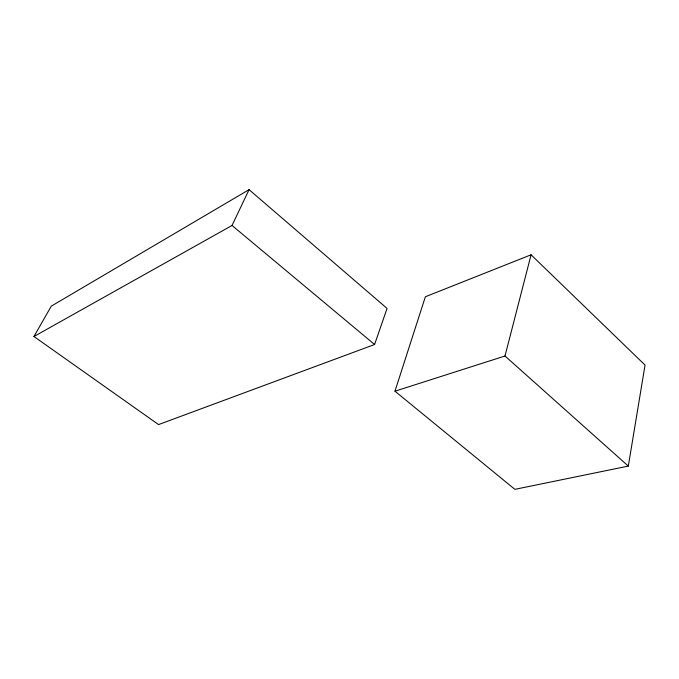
<?xml version="1.0" encoding="UTF-8"?>
<svg xmlns="http://www.w3.org/2000/svg" width="679" height="679" viewBox="0 0 679 679"><rect width="100%" height="100%" fill="white"/><g stroke="black" fill="none" stroke-linecap="round" stroke-linejoin="round"><path stroke-width="1.02" d="M628.313 466.091L645.05 365.09L531.08 254.795L425.368 296.765L394.966 391.197L514.877 489.347L628.313 466.091L504.998 356L394.966 391.197M504.998 356L531.08 254.795M374.596 344.508L387.055 308.419L249.074 189.653L51.29 306.153L33.95 336.512L158.555 424.587L374.596 344.508L232.04 225.47L33.95 336.512M232.04 225.47L249.074 189.653"/></g></svg>
